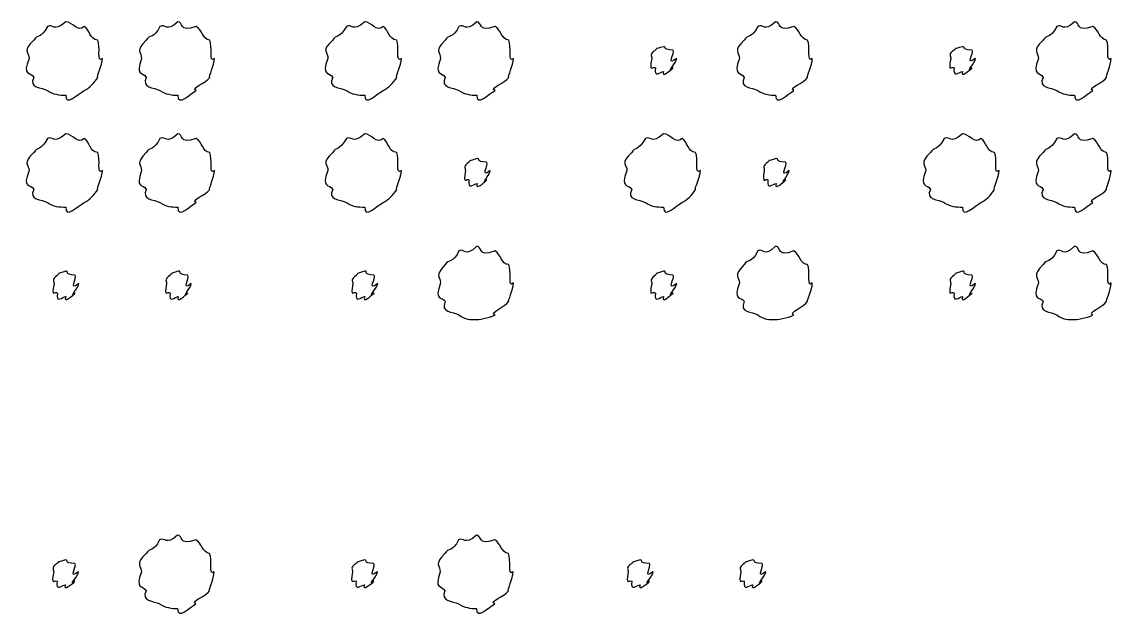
# Model space of a CAD drawing. Header units: millimetres. Extents: x -178 to -32, y 41 to 266.
# Drawn here: x -178.09 to -167.96, y 167.43 to 173 of the extents above; entities that cross this region are included whole.
import ezdxf

# ---------------------------------------------------------------- set-up
doc = ezdxf.new("R2010")
doc.units = ezdxf.units.MM
doc.layers.get('0').update_dxf_attribs({"linetype": 'CONTINUOUS'})

msp = doc.modelspace()

# ---------------------------------------------------------------- linework, layer by layer
at = {"color": 0}
for p, q in [((-177.685, 172.999), (-177.685, 172.999)), ((-176.643, 172.999), (-176.643, 172.999)), ((-174.903, 172.999), (-174.903, 172.999)), ((-173.861, 172.999), (-173.861, 172.999)), ((-171.079, 172.999), (-171.079, 172.999)), ((-168.297, 172.999), (-168.297, 172.999)), ((-172.121, 172.767), (-172.121, 172.767)), ((-169.338, 172.767), (-169.338, 172.767)), ((-177.685, 171.957), (-177.685, 171.957)), ((-176.643, 171.957), (-176.643, 171.957)), ((-174.903, 171.957), (-174.903, 171.957)), ((-172.121, 171.957), (-172.121, 171.957)), ((-169.338, 171.957), (-169.338, 171.957)), ((-168.297, 171.957), (-168.297, 171.957)), ((-173.856, 171.726), (-173.856, 171.726)), ((-171.073, 171.726), (-171.073, 171.726)), ((-173.861, 170.91), (-173.861, 170.91)), ((-171.079, 170.91), (-171.079, 170.91)), ((-168.297, 170.91), (-168.297, 170.91)), ((-177.685, 170.678), (-177.685, 170.678)), ((-176.638, 170.678), (-176.638, 170.678)), ((-174.903, 170.678), (-174.903, 170.678)), ((-172.121, 170.678), (-172.121, 170.678)), ((-169.338, 170.678), (-169.338, 170.678)), ((-176.646, 168.22), (-176.646, 168.22)), ((-173.864, 168.22), (-173.864, 168.22)), ((-177.688, 167.989), (-177.688, 167.989)), ((-174.906, 167.989), (-174.906, 167.989)), ((-172.34, 167.989), (-172.34, 167.989)), ((-171.292, 167.989), (-171.292, 167.989))]:
    msp.add_line(p, q, dxfattribs=at)
for points in [[(-177.685, 172.999), (-177.808, 172.897), (-177.801, 172.984), (-177.856, 172.955)], [(-177.514, 172.955), (-177.572, 172.897), (-177.626, 172.999), (-177.685, 172.999)], [(-176.643, 172.999), (-176.756, 172.897), (-176.754, 172.984), (-176.809, 172.955)], [(-176.472, 172.955), (-176.643, 172.897), (-176.584, 172.999), (-176.643, 172.999)], [(-174.903, 172.999), (-175.025, 172.897), (-175.019, 172.984), (-175.074, 172.955)], [(-174.732, 172.955), (-174.79, 172.897), (-174.844, 172.999), (-174.903, 172.999)], [(-173.861, 172.999), (-173.974, 172.897), (-173.971, 172.984), (-174.026, 172.955)], [(-173.69, 172.955), (-173.861, 172.897), (-173.802, 172.999), (-173.861, 172.999)], [(-171.079, 172.999), (-171.192, 172.897), (-171.189, 172.984), (-171.244, 172.955)], [(-170.908, 172.955), (-171.079, 172.897), (-171.02, 172.999), (-171.079, 172.999)], [(-168.297, 172.999), (-168.41, 172.897), (-168.407, 172.984), (-168.462, 172.955)], [(-168.126, 172.955), (-168.297, 172.897), (-168.237, 172.999), (-168.297, 172.999)], [(-177.856, 172.955), (-177.918, 172.839), (-177.952, 172.883), (-177.983, 172.828)], [(-177.388, 172.828), (-177.466, 172.839), (-177.462, 172.925), (-177.514, 172.955)], [(-176.809, 172.955), (-176.867, 172.839), (-176.905, 172.883), (-176.936, 172.828)], [(-176.346, 172.828), (-176.415, 172.839), (-176.417, 172.925), (-176.472, 172.955)], [(-175.074, 172.955), (-175.136, 172.839), (-175.17, 172.883), (-175.201, 172.828)], [(-174.605, 172.828), (-174.684, 172.839), (-174.68, 172.925), (-174.732, 172.955)], [(-174.026, 172.955), (-174.085, 172.839), (-174.123, 172.883), (-174.153, 172.828)], [(-173.563, 172.828), (-173.632, 172.839), (-173.635, 172.925), (-173.69, 172.955)], [(-171.244, 172.955), (-171.302, 172.839), (-171.341, 172.883), (-171.371, 172.828)], [(-170.781, 172.828), (-170.85, 172.839), (-170.853, 172.925), (-170.908, 172.955)], [(-168.462, 172.955), (-168.52, 172.839), (-168.558, 172.883), (-168.589, 172.828)], [(-167.999, 172.828), (-168.068, 172.839), (-168.071, 172.925), (-168.126, 172.955)], [(-177.983, 172.828), (-178.095, 172.729), (-178.027, 172.715), (-178.027, 172.657)], [(-177.344, 172.657), (-177.404, 172.61), (-177.357, 172.773), (-177.388, 172.828)], [(-176.936, 172.828), (-177.043, 172.729), (-176.98, 172.715), (-176.98, 172.657)], [(-176.302, 172.657), (-176.357, 172.61), (-176.316, 172.773), (-176.346, 172.828)], [(-175.201, 172.828), (-175.312, 172.729), (-175.245, 172.715), (-175.245, 172.657)], [(-174.561, 172.657), (-174.622, 172.61), (-174.575, 172.773), (-174.605, 172.828)], [(-174.153, 172.828), (-174.261, 172.729), (-174.197, 172.715), (-174.197, 172.657)], [(-173.519, 172.657), (-173.574, 172.61), (-173.533, 172.773), (-173.563, 172.828)], [(-171.371, 172.828), (-171.479, 172.729), (-171.415, 172.715), (-171.415, 172.657)], [(-170.737, 172.657), (-170.792, 172.61), (-170.751, 172.773), (-170.781, 172.828)], [(-168.589, 172.828), (-168.696, 172.729), (-168.633, 172.715), (-168.633, 172.657)], [(-167.955, 172.657), (-168.01, 172.61), (-167.969, 172.773), (-167.999, 172.828)], [(-172.198, 172.734), (-172.259, 172.698), (-172.231, 172.686), (-172.231, 172.657)], [(-172.121, 172.767), (-172.214, 172.743), (-172.176, 172.756), (-172.198, 172.734)], [(-172.032, 172.734), (-172.148, 172.743), (-172.084, 172.767), (-172.121, 172.767)], [(-171.999, 172.657), (-172.104, 172.581), (-172.011, 172.712), (-172.032, 172.734)], [(-169.416, 172.734), (-169.476, 172.698), (-169.449, 172.686), (-169.449, 172.657)], [(-169.338, 172.767), (-169.432, 172.743), (-169.394, 172.756), (-169.416, 172.734)], [(-169.25, 172.734), (-169.366, 172.743), (-169.301, 172.767), (-169.338, 172.767)], [(-169.217, 172.657), (-169.322, 172.581), (-169.228, 172.712), (-169.25, 172.734)], [(-178.027, 172.657), (-178.095, 172.489), (-178.012, 172.536), (-177.983, 172.481)], [(-177.388, 172.481), (-177.404, 172.489), (-177.344, 172.594), (-177.344, 172.657)], [(-176.98, 172.657), (-177.043, 172.489), (-176.965, 172.536), (-176.936, 172.481)], [(-176.346, 172.481), (-176.357, 172.489), (-176.302, 172.594), (-176.302, 172.657)], [(-175.245, 172.657), (-175.312, 172.489), (-175.23, 172.536), (-175.201, 172.481)], [(-174.605, 172.481), (-174.622, 172.489), (-174.561, 172.594), (-174.561, 172.657)], [(-174.197, 172.657), (-174.261, 172.489), (-174.182, 172.536), (-174.153, 172.481)], [(-173.563, 172.481), (-173.574, 172.489), (-173.519, 172.594), (-173.519, 172.657)], [(-172.231, 172.657), (-172.259, 172.515), (-172.22, 172.591), (-172.198, 172.569)], [(-172.032, 172.569), (-172.104, 172.515), (-171.999, 172.62), (-171.999, 172.657)], [(-171.415, 172.657), (-171.479, 172.489), (-171.4, 172.536), (-171.371, 172.481)], [(-170.781, 172.481), (-170.792, 172.489), (-170.737, 172.594), (-170.737, 172.657)], [(-169.449, 172.657), (-169.476, 172.515), (-169.438, 172.591), (-169.416, 172.569)], [(-169.25, 172.569), (-169.322, 172.515), (-169.217, 172.62), (-169.217, 172.657)], [(-168.633, 172.657), (-168.696, 172.489), (-168.618, 172.536), (-168.589, 172.481)], [(-167.999, 172.481), (-168.01, 172.489), (-167.955, 172.594), (-167.955, 172.657)], [(-172.198, 172.569), (-172.214, 172.471), (-172.15, 172.536), (-172.121, 172.536)], [(-172.121, 172.536), (-172.148, 172.471), (-172.055, 172.547), (-172.032, 172.569)], [(-169.416, 172.569), (-169.432, 172.471), (-169.367, 172.536), (-169.338, 172.536)], [(-169.338, 172.536), (-169.366, 172.471), (-169.272, 172.547), (-169.25, 172.569)], [(-177.983, 172.481), (-178.035, 172.383), (-177.911, 172.388), (-177.856, 172.359)], [(-177.514, 172.359), (-177.466, 172.383), (-177.421, 172.428), (-177.388, 172.481)], [(-176.936, 172.481), (-176.985, 172.383), (-176.864, 172.388), (-176.809, 172.359)], [(-176.472, 172.359), (-176.533, 172.383), (-176.375, 172.428), (-176.346, 172.481)], [(-175.201, 172.481), (-175.253, 172.383), (-175.129, 172.388), (-175.074, 172.359)], [(-174.732, 172.359), (-174.684, 172.383), (-174.638, 172.428), (-174.605, 172.481)], [(-174.153, 172.481), (-174.203, 172.383), (-174.082, 172.388), (-174.026, 172.359)], [(-173.69, 172.359), (-173.751, 172.383), (-173.592, 172.428), (-173.563, 172.481)], [(-171.371, 172.481), (-171.421, 172.383), (-171.299, 172.388), (-171.244, 172.359)], [(-170.908, 172.359), (-170.968, 172.383), (-170.81, 172.428), (-170.781, 172.481)], [(-168.589, 172.481), (-168.638, 172.383), (-168.517, 172.388), (-168.462, 172.359)], [(-168.126, 172.359), (-168.186, 172.383), (-168.028, 172.428), (-167.999, 172.481)], [(-177.856, 172.359), (-177.808, 172.324), (-177.743, 172.315), (-177.685, 172.315)], [(-177.685, 172.315), (-177.691, 172.207), (-177.569, 172.329), (-177.514, 172.359)], [(-176.809, 172.359), (-176.756, 172.324), (-176.699, 172.315), (-176.643, 172.315)], [(-176.643, 172.315), (-176.643, 172.207), (-176.528, 172.329), (-176.472, 172.359)], [(-175.074, 172.359), (-175.025, 172.324), (-174.961, 172.315), (-174.903, 172.315)], [(-174.903, 172.315), (-174.908, 172.207), (-174.787, 172.329), (-174.732, 172.359)], [(-174.026, 172.359), (-173.974, 172.324), (-173.916, 172.315), (-173.861, 172.315)], [(-173.861, 172.315), (-173.861, 172.207), (-173.746, 172.329), (-173.69, 172.359)], [(-171.244, 172.359), (-171.192, 172.324), (-171.134, 172.315), (-171.079, 172.315)], [(-171.079, 172.315), (-171.079, 172.207), (-170.963, 172.329), (-170.908, 172.359)], [(-168.462, 172.359), (-168.41, 172.324), (-168.352, 172.315), (-168.297, 172.315)], [(-168.297, 172.315), (-168.297, 172.207), (-168.181, 172.329), (-168.126, 172.359)], [(-177.856, 171.913), (-177.918, 171.792), (-177.952, 171.839), (-177.983, 171.781)], [(-177.685, 171.957), (-177.808, 171.85), (-177.801, 171.942), (-177.856, 171.913)], [(-177.514, 171.913), (-177.572, 171.85), (-177.626, 171.957), (-177.685, 171.957)], [(-177.388, 171.781), (-177.466, 171.792), (-177.462, 171.883), (-177.514, 171.913)], [(-176.809, 171.913), (-176.867, 171.792), (-176.905, 171.839), (-176.936, 171.781)], [(-176.643, 171.957), (-176.756, 171.85), (-176.754, 171.942), (-176.809, 171.913)], [(-176.472, 171.913), (-176.643, 171.85), (-176.584, 171.957), (-176.643, 171.957)], [(-176.346, 171.781), (-176.415, 171.792), (-176.417, 171.883), (-176.472, 171.913)], [(-175.074, 171.913), (-175.136, 171.792), (-175.17, 171.839), (-175.201, 171.781)], [(-174.903, 171.957), (-175.025, 171.85), (-175.019, 171.942), (-175.074, 171.913)], [(-174.732, 171.913), (-174.79, 171.85), (-174.844, 171.957), (-174.903, 171.957)], [(-174.605, 171.781), (-174.684, 171.792), (-174.68, 171.883), (-174.732, 171.913)], [(-172.291, 171.913), (-172.353, 171.792), (-172.388, 171.839), (-172.418, 171.781)], [(-172.121, 171.957), (-172.243, 171.85), (-172.236, 171.942), (-172.291, 171.913)], [(-171.95, 171.913), (-172.008, 171.85), (-172.061, 171.957), (-172.121, 171.957)], [(-171.823, 171.781), (-171.902, 171.792), (-171.897, 171.883), (-171.95, 171.913)], [(-169.509, 171.913), (-169.571, 171.792), (-169.606, 171.839), (-169.636, 171.781)], [(-169.338, 171.957), (-169.461, 171.85), (-169.454, 171.942), (-169.509, 171.913)], [(-169.168, 171.913), (-169.225, 171.85), (-169.279, 171.957), (-169.338, 171.957)], [(-169.041, 171.781), (-169.119, 171.792), (-169.115, 171.883), (-169.168, 171.913)], [(-168.462, 171.913), (-168.52, 171.792), (-168.558, 171.839), (-168.589, 171.781)], [(-168.297, 171.957), (-168.41, 171.85), (-168.407, 171.942), (-168.462, 171.913)], [(-168.126, 171.913), (-168.297, 171.85), (-168.237, 171.957), (-168.297, 171.957)], [(-167.999, 171.781), (-168.068, 171.792), (-168.071, 171.883), (-168.126, 171.913)], [(-177.983, 171.781), (-178.095, 171.678), (-178.027, 171.67), (-178.027, 171.615)], [(-177.344, 171.615), (-177.404, 171.56), (-177.357, 171.726), (-177.388, 171.781)], [(-176.936, 171.781), (-177.043, 171.678), (-176.98, 171.67), (-176.98, 171.615)], [(-176.302, 171.615), (-176.357, 171.56), (-176.316, 171.726), (-176.346, 171.781)], [(-175.201, 171.781), (-175.312, 171.678), (-175.245, 171.67), (-175.245, 171.615)], [(-174.561, 171.615), (-174.622, 171.56), (-174.575, 171.726), (-174.605, 171.781)], [(-172.418, 171.781), (-172.53, 171.678), (-172.462, 171.67), (-172.462, 171.615)], [(-171.779, 171.615), (-171.839, 171.56), (-171.793, 171.726), (-171.823, 171.781)], [(-169.636, 171.781), (-169.748, 171.678), (-169.68, 171.67), (-169.68, 171.615)], [(-168.997, 171.615), (-169.057, 171.56), (-169.011, 171.726), (-169.041, 171.781)], [(-168.589, 171.781), (-168.696, 171.678), (-168.633, 171.67), (-168.633, 171.615)], [(-167.955, 171.615), (-168.01, 171.56), (-167.969, 171.726), (-167.999, 171.781)], [(-173.933, 171.693), (-173.989, 171.651), (-173.966, 171.644), (-173.966, 171.615)], [(-173.856, 171.726), (-173.945, 171.695), (-173.911, 171.715), (-173.933, 171.693)], [(-173.767, 171.693), (-173.879, 171.695), (-173.819, 171.726), (-173.856, 171.726)], [(-173.734, 171.615), (-173.835, 171.534), (-173.746, 171.67), (-173.767, 171.693)], [(-171.15, 171.693), (-171.207, 171.651), (-171.184, 171.644), (-171.184, 171.615)], [(-171.073, 171.726), (-171.163, 171.695), (-171.129, 171.715), (-171.15, 171.693)], [(-170.985, 171.693), (-171.097, 171.695), (-171.036, 171.726), (-171.073, 171.726)], [(-170.952, 171.615), (-171.053, 171.534), (-170.963, 171.67), (-170.985, 171.693)], [(-178.027, 171.615), (-178.095, 171.442), (-178.012, 171.494), (-177.983, 171.439)], [(-177.388, 171.439), (-177.404, 171.442), (-177.344, 171.552), (-177.344, 171.615)], [(-176.98, 171.615), (-177.043, 171.442), (-176.965, 171.494), (-176.936, 171.439)], [(-176.346, 171.439), (-176.357, 171.442), (-176.302, 171.552), (-176.302, 171.615)], [(-175.245, 171.615), (-175.312, 171.442), (-175.23, 171.494), (-175.201, 171.439)], [(-174.605, 171.439), (-174.622, 171.442), (-174.561, 171.552), (-174.561, 171.615)], [(-173.966, 171.615), (-173.989, 171.468), (-173.955, 171.549), (-173.933, 171.527)], [(-173.767, 171.527), (-173.835, 171.468), (-173.734, 171.578), (-173.734, 171.615)], [(-172.462, 171.615), (-172.53, 171.442), (-172.447, 171.494), (-172.418, 171.439)], [(-171.823, 171.439), (-171.839, 171.442), (-171.779, 171.552), (-171.779, 171.615)], [(-171.184, 171.615), (-171.207, 171.468), (-171.173, 171.549), (-171.15, 171.527)], [(-170.985, 171.527), (-171.053, 171.468), (-170.952, 171.578), (-170.952, 171.615)], [(-169.68, 171.615), (-169.748, 171.442), (-169.665, 171.494), (-169.636, 171.439)], [(-169.041, 171.439), (-169.057, 171.442), (-168.997, 171.552), (-168.997, 171.615)], [(-168.633, 171.615), (-168.696, 171.442), (-168.618, 171.494), (-168.589, 171.439)], [(-167.999, 171.439), (-168.01, 171.442), (-167.955, 171.552), (-167.955, 171.615)], [(-173.933, 171.527), (-173.945, 171.424), (-173.885, 171.494), (-173.856, 171.494)], [(-173.856, 171.494), (-173.879, 171.424), (-173.79, 171.505), (-173.767, 171.527)], [(-171.15, 171.527), (-171.163, 171.424), (-171.102, 171.494), (-171.073, 171.494)], [(-171.073, 171.494), (-171.097, 171.424), (-171.007, 171.505), (-170.985, 171.527)], [(-177.983, 171.439), (-178.035, 171.336), (-177.911, 171.347), (-177.856, 171.318)], [(-177.514, 171.318), (-177.466, 171.336), (-177.421, 171.387), (-177.388, 171.439)], [(-176.936, 171.439), (-176.985, 171.336), (-176.864, 171.347), (-176.809, 171.318)], [(-176.472, 171.318), (-176.533, 171.336), (-176.375, 171.387), (-176.346, 171.439)], [(-175.201, 171.439), (-175.253, 171.336), (-175.129, 171.347), (-175.074, 171.318)], [(-174.732, 171.318), (-174.684, 171.336), (-174.638, 171.387), (-174.605, 171.439)], [(-172.418, 171.439), (-172.471, 171.336), (-172.347, 171.347), (-172.291, 171.318)], [(-171.95, 171.318), (-171.902, 171.336), (-171.856, 171.387), (-171.823, 171.439)], [(-169.636, 171.439), (-169.689, 171.336), (-169.564, 171.347), (-169.509, 171.318)], [(-169.168, 171.318), (-169.119, 171.336), (-169.074, 171.387), (-169.041, 171.439)], [(-168.589, 171.439), (-168.638, 171.336), (-168.517, 171.347), (-168.462, 171.318)], [(-168.126, 171.318), (-168.186, 171.336), (-168.028, 171.387), (-167.999, 171.439)], [(-177.856, 171.318), (-177.808, 171.276), (-177.743, 171.274), (-177.685, 171.274)], [(-177.685, 171.274), (-177.691, 171.159), (-177.569, 171.287), (-177.514, 171.318)], [(-176.809, 171.318), (-176.756, 171.276), (-176.699, 171.274), (-176.643, 171.274)], [(-176.643, 171.274), (-176.643, 171.159), (-176.528, 171.287), (-176.472, 171.318)], [(-175.074, 171.318), (-175.025, 171.276), (-174.961, 171.274), (-174.903, 171.274)], [(-174.903, 171.274), (-174.908, 171.159), (-174.787, 171.287), (-174.732, 171.318)], [(-172.291, 171.318), (-172.243, 171.276), (-172.178, 171.274), (-172.121, 171.274)], [(-172.121, 171.274), (-172.126, 171.159), (-172.005, 171.287), (-171.95, 171.318)], [(-169.509, 171.318), (-169.461, 171.276), (-169.396, 171.274), (-169.338, 171.274)], [(-169.338, 171.274), (-169.344, 171.159), (-169.223, 171.287), (-169.168, 171.318)], [(-168.462, 171.318), (-168.41, 171.276), (-168.352, 171.274), (-168.297, 171.274)], [(-168.297, 171.274), (-168.297, 171.159), (-168.181, 171.287), (-168.126, 171.318)], [(-174.026, 170.866), (-174.085, 170.74), (-174.123, 170.794), (-174.153, 170.739)], [(-173.861, 170.91), (-173.974, 170.799), (-173.971, 170.895), (-174.026, 170.866)], [(-173.69, 170.866), (-173.861, 170.799), (-173.802, 170.91), (-173.861, 170.91)], [(-173.563, 170.739), (-173.632, 170.74), (-173.635, 170.835), (-173.69, 170.866)], [(-171.244, 170.866), (-171.302, 170.74), (-171.341, 170.794), (-171.371, 170.739)], [(-171.079, 170.91), (-171.192, 170.799), (-171.189, 170.895), (-171.244, 170.866)], [(-170.908, 170.866), (-171.079, 170.799), (-171.02, 170.91), (-171.079, 170.91)], [(-170.781, 170.739), (-170.85, 170.74), (-170.853, 170.835), (-170.908, 170.866)], [(-168.462, 170.866), (-168.52, 170.74), (-168.558, 170.794), (-168.589, 170.739)], [(-168.297, 170.91), (-168.41, 170.799), (-168.407, 170.895), (-168.462, 170.866)], [(-168.126, 170.866), (-168.297, 170.799), (-168.237, 170.91), (-168.297, 170.91)], [(-167.999, 170.739), (-168.068, 170.74), (-168.071, 170.835), (-168.126, 170.866)], [(-177.685, 170.678), (-177.779, 170.645), (-177.74, 170.664), (-177.762, 170.64)], [(-177.597, 170.64), (-177.713, 170.645), (-177.648, 170.678), (-177.685, 170.678)], [(-176.638, 170.678), (-176.728, 170.645), (-176.693, 170.664), (-176.715, 170.64)], [(-176.55, 170.64), (-176.661, 170.645), (-176.601, 170.678), (-176.638, 170.678)], [(-174.903, 170.678), (-174.996, 170.645), (-174.958, 170.664), (-174.98, 170.64)], [(-174.815, 170.64), (-174.931, 170.645), (-174.866, 170.678), (-174.903, 170.678)], [(-174.153, 170.739), (-174.261, 170.63), (-174.197, 170.626), (-174.197, 170.568)], [(-173.519, 170.568), (-173.574, 170.513), (-173.533, 170.684), (-173.563, 170.739)], [(-172.121, 170.678), (-172.214, 170.645), (-172.176, 170.664), (-172.198, 170.64)], [(-172.032, 170.64), (-172.148, 170.645), (-172.084, 170.678), (-172.121, 170.678)], [(-171.371, 170.739), (-171.479, 170.63), (-171.415, 170.626), (-171.415, 170.568)], [(-170.737, 170.568), (-170.792, 170.513), (-170.751, 170.684), (-170.781, 170.739)], [(-169.338, 170.678), (-169.432, 170.645), (-169.394, 170.664), (-169.416, 170.64)], [(-169.25, 170.64), (-169.366, 170.645), (-169.301, 170.678), (-169.338, 170.678)], [(-168.589, 170.739), (-168.696, 170.63), (-168.633, 170.626), (-168.633, 170.568)], [(-167.955, 170.568), (-168.01, 170.513), (-167.969, 170.684), (-167.999, 170.739)], [(-177.762, 170.64), (-177.823, 170.597), (-177.795, 170.591), (-177.795, 170.562)], [(-177.795, 170.562), (-177.823, 170.416), (-177.784, 170.499), (-177.762, 170.474)], [(-177.564, 170.562), (-177.669, 170.48), (-177.575, 170.618), (-177.597, 170.64)], [(-177.597, 170.474), (-177.669, 170.416), (-177.564, 170.53), (-177.564, 170.562)], [(-176.715, 170.64), (-176.772, 170.597), (-176.748, 170.591), (-176.748, 170.562)], [(-176.748, 170.562), (-176.772, 170.416), (-176.737, 170.499), (-176.715, 170.474)], [(-176.517, 170.562), (-176.617, 170.48), (-176.528, 170.618), (-176.55, 170.64)], [(-176.55, 170.474), (-176.617, 170.416), (-176.517, 170.53), (-176.517, 170.562)], [(-174.98, 170.64), (-175.041, 170.597), (-175.013, 170.591), (-175.013, 170.562)], [(-175.013, 170.562), (-175.041, 170.416), (-175.002, 170.499), (-174.98, 170.474)], [(-174.782, 170.562), (-174.886, 170.48), (-174.793, 170.618), (-174.815, 170.64)], [(-174.815, 170.474), (-174.886, 170.416), (-174.782, 170.53), (-174.782, 170.562)], [(-174.197, 170.568), (-174.261, 170.392), (-174.182, 170.448), (-174.153, 170.397)], [(-173.563, 170.397), (-173.574, 170.392), (-173.519, 170.505), (-173.519, 170.568)], [(-172.198, 170.64), (-172.259, 170.597), (-172.231, 170.591), (-172.231, 170.562)], [(-172.231, 170.562), (-172.259, 170.416), (-172.22, 170.499), (-172.198, 170.474)], [(-171.999, 170.562), (-172.104, 170.48), (-172.011, 170.618), (-172.032, 170.64)], [(-172.032, 170.474), (-172.104, 170.416), (-171.999, 170.53), (-171.999, 170.562)], [(-171.415, 170.568), (-171.479, 170.392), (-171.4, 170.448), (-171.371, 170.397)], [(-170.781, 170.397), (-170.792, 170.392), (-170.737, 170.505), (-170.737, 170.568)], [(-169.416, 170.64), (-169.476, 170.597), (-169.449, 170.591), (-169.449, 170.562)], [(-169.449, 170.562), (-169.476, 170.416), (-169.438, 170.499), (-169.416, 170.474)], [(-169.217, 170.562), (-169.322, 170.48), (-169.228, 170.618), (-169.25, 170.64)], [(-169.25, 170.474), (-169.322, 170.416), (-169.217, 170.53), (-169.217, 170.562)], [(-168.633, 170.568), (-168.696, 170.392), (-168.618, 170.448), (-168.589, 170.397)], [(-167.999, 170.397), (-168.01, 170.392), (-167.955, 170.505), (-167.955, 170.568)], [(-177.762, 170.474), (-177.779, 170.37), (-177.714, 170.441), (-177.685, 170.441)], [(-177.685, 170.441), (-177.713, 170.37), (-177.619, 170.452), (-177.597, 170.474)], [(-176.715, 170.474), (-176.728, 170.37), (-176.667, 170.441), (-176.638, 170.441)], [(-176.638, 170.441), (-176.661, 170.37), (-176.572, 170.452), (-176.55, 170.474)], [(-174.98, 170.474), (-174.996, 170.37), (-174.932, 170.441), (-174.903, 170.441)], [(-174.903, 170.441), (-174.931, 170.37), (-174.837, 170.452), (-174.815, 170.474)], [(-172.198, 170.474), (-172.214, 170.37), (-172.15, 170.441), (-172.121, 170.441)], [(-172.121, 170.441), (-172.148, 170.37), (-172.055, 170.452), (-172.032, 170.474)], [(-169.416, 170.474), (-169.432, 170.37), (-169.367, 170.441), (-169.338, 170.441)], [(-169.338, 170.441), (-169.366, 170.37), (-169.272, 170.452), (-169.25, 170.474)], [(-174.153, 170.397), (-174.203, 170.288), (-174.082, 170.303), (-174.026, 170.27)], [(-173.69, 170.27), (-173.751, 170.288), (-173.592, 170.345), (-173.563, 170.397)], [(-171.371, 170.397), (-171.421, 170.288), (-171.299, 170.303), (-171.244, 170.27)], [(-170.908, 170.27), (-170.968, 170.288), (-170.81, 170.345), (-170.781, 170.397)], [(-168.589, 170.397), (-168.638, 170.288), (-168.517, 170.303), (-168.462, 170.27)], [(-168.126, 170.27), (-168.186, 170.288), (-168.028, 170.345), (-167.999, 170.397)], [(-174.026, 170.27), (-173.974, 170.226), (-173.916, 170.226), (-173.861, 170.226)], [(-173.861, 170.226), (-173.861, 170.226), (-173.746, 170.24), (-173.69, 170.27)], [(-171.244, 170.27), (-171.192, 170.226), (-171.134, 170.226), (-171.079, 170.226)], [(-171.079, 170.226), (-171.079, 170.226), (-170.963, 170.24), (-170.908, 170.27)], [(-168.462, 170.27), (-168.41, 170.226), (-168.352, 170.226), (-168.297, 170.226)], [(-168.297, 170.226), (-168.297, 170.226), (-168.181, 170.24), (-168.126, 170.27)], [(-176.812, 168.176), (-176.869, 168.06), (-176.908, 168.104), (-176.938, 168.049)], [(-176.646, 168.22), (-176.759, 168.118), (-176.756, 168.205), (-176.812, 168.176)], [(-176.475, 168.176), (-176.646, 168.118), (-176.587, 168.22), (-176.646, 168.22)], [(-176.348, 168.049), (-176.417, 168.06), (-176.42, 168.146), (-176.475, 168.176)], [(-174.029, 168.176), (-174.087, 168.06), (-174.126, 168.104), (-174.156, 168.049)], [(-173.864, 168.22), (-173.977, 168.118), (-173.974, 168.205), (-174.029, 168.176)], [(-173.693, 168.176), (-173.864, 168.118), (-173.805, 168.22), (-173.864, 168.22)], [(-173.566, 168.049), (-173.635, 168.06), (-173.638, 168.146), (-173.693, 168.176)], [(-176.938, 168.049), (-177.046, 167.95), (-176.982, 167.936), (-176.982, 167.878)], [(-176.304, 167.878), (-176.36, 167.831), (-176.318, 167.994), (-176.348, 168.049)], [(-174.156, 168.049), (-174.263, 167.95), (-174.2, 167.936), (-174.2, 167.878)], [(-173.522, 167.878), (-173.577, 167.831), (-173.536, 167.994), (-173.566, 168.049)], [(-177.765, 167.955), (-177.826, 167.919), (-177.798, 167.907), (-177.798, 167.878)], [(-177.688, 167.989), (-177.782, 167.963), (-177.743, 167.977), (-177.765, 167.955)], [(-177.6, 167.955), (-177.715, 167.963), (-177.651, 167.989), (-177.688, 167.989)], [(-177.567, 167.878), (-177.671, 167.802), (-177.578, 167.933), (-177.6, 167.955)], [(-174.983, 167.955), (-175.043, 167.919), (-175.016, 167.907), (-175.016, 167.878)], [(-174.906, 167.989), (-174.999, 167.963), (-174.961, 167.977), (-174.983, 167.955)], [(-174.818, 167.955), (-174.933, 167.963), (-174.868, 167.989), (-174.906, 167.989)], [(-174.784, 167.878), (-174.889, 167.802), (-174.795, 167.933), (-174.818, 167.955)], [(-172.417, 167.955), (-172.478, 167.919), (-172.45, 167.907), (-172.45, 167.878)], [(-172.34, 167.989), (-172.434, 167.963), (-172.395, 167.977), (-172.417, 167.955)], [(-172.252, 167.955), (-172.367, 167.963), (-172.303, 167.989), (-172.34, 167.989)], [(-172.218, 167.878), (-172.323, 167.802), (-172.23, 167.933), (-172.252, 167.955)], [(-171.37, 167.955), (-171.426, 167.919), (-171.403, 167.907), (-171.403, 167.878)], [(-171.292, 167.989), (-171.382, 167.963), (-171.348, 167.977), (-171.37, 167.955)], [(-171.204, 167.955), (-171.316, 167.963), (-171.255, 167.989), (-171.292, 167.989)], [(-171.171, 167.878), (-171.272, 167.802), (-171.182, 167.933), (-171.204, 167.955)], [(-177.798, 167.878), (-177.826, 167.736), (-177.787, 167.812), (-177.765, 167.79)], [(-177.6, 167.79), (-177.671, 167.736), (-177.567, 167.841), (-177.567, 167.878)], [(-176.982, 167.878), (-177.046, 167.71), (-176.967, 167.757), (-176.938, 167.702)], [(-176.348, 167.702), (-176.36, 167.71), (-176.304, 167.815), (-176.304, 167.878)], [(-175.016, 167.878), (-175.043, 167.736), (-175.005, 167.812), (-174.983, 167.79)], [(-174.818, 167.79), (-174.889, 167.736), (-174.784, 167.841), (-174.784, 167.878)], [(-174.2, 167.878), (-174.263, 167.71), (-174.185, 167.757), (-174.156, 167.702)], [(-173.566, 167.702), (-173.577, 167.71), (-173.522, 167.815), (-173.522, 167.878)], [(-172.45, 167.878), (-172.478, 167.736), (-172.439, 167.812), (-172.417, 167.79)], [(-172.252, 167.79), (-172.323, 167.736), (-172.218, 167.841), (-172.218, 167.878)], [(-171.403, 167.878), (-171.426, 167.736), (-171.392, 167.812), (-171.37, 167.79)], [(-171.204, 167.79), (-171.272, 167.736), (-171.171, 167.841), (-171.171, 167.878)], [(-177.765, 167.79), (-177.782, 167.692), (-177.717, 167.757), (-177.688, 167.757)], [(-177.688, 167.757), (-177.715, 167.692), (-177.622, 167.768), (-177.6, 167.79)], [(-174.983, 167.79), (-174.999, 167.692), (-174.935, 167.757), (-174.906, 167.757)], [(-174.906, 167.757), (-174.933, 167.692), (-174.839, 167.768), (-174.818, 167.79)], [(-172.417, 167.79), (-172.434, 167.692), (-172.369, 167.757), (-172.34, 167.757)], [(-172.34, 167.757), (-172.367, 167.692), (-172.274, 167.768), (-172.252, 167.79)], [(-171.37, 167.79), (-171.382, 167.692), (-171.321, 167.757), (-171.292, 167.757)], [(-171.292, 167.757), (-171.316, 167.692), (-171.226, 167.768), (-171.204, 167.79)], [(-176.938, 167.702), (-176.988, 167.604), (-176.867, 167.609), (-176.812, 167.58)], [(-176.475, 167.58), (-176.536, 167.604), (-176.378, 167.65), (-176.348, 167.702)], [(-174.156, 167.702), (-174.206, 167.604), (-174.085, 167.609), (-174.029, 167.58)], [(-173.693, 167.58), (-173.754, 167.604), (-173.595, 167.65), (-173.566, 167.702)], [(-176.812, 167.58), (-176.759, 167.545), (-176.701, 167.536), (-176.646, 167.536)], [(-176.646, 167.536), (-176.646, 167.428), (-176.53, 167.55), (-176.475, 167.58)], [(-174.029, 167.58), (-173.977, 167.545), (-173.919, 167.536), (-173.864, 167.536)], [(-173.864, 167.536), (-173.864, 167.428), (-173.748, 167.55), (-173.693, 167.58)]]:
    msp.add_open_spline(points, degree=3, dxfattribs=at)

doc.saveas('drawing.dxf')
